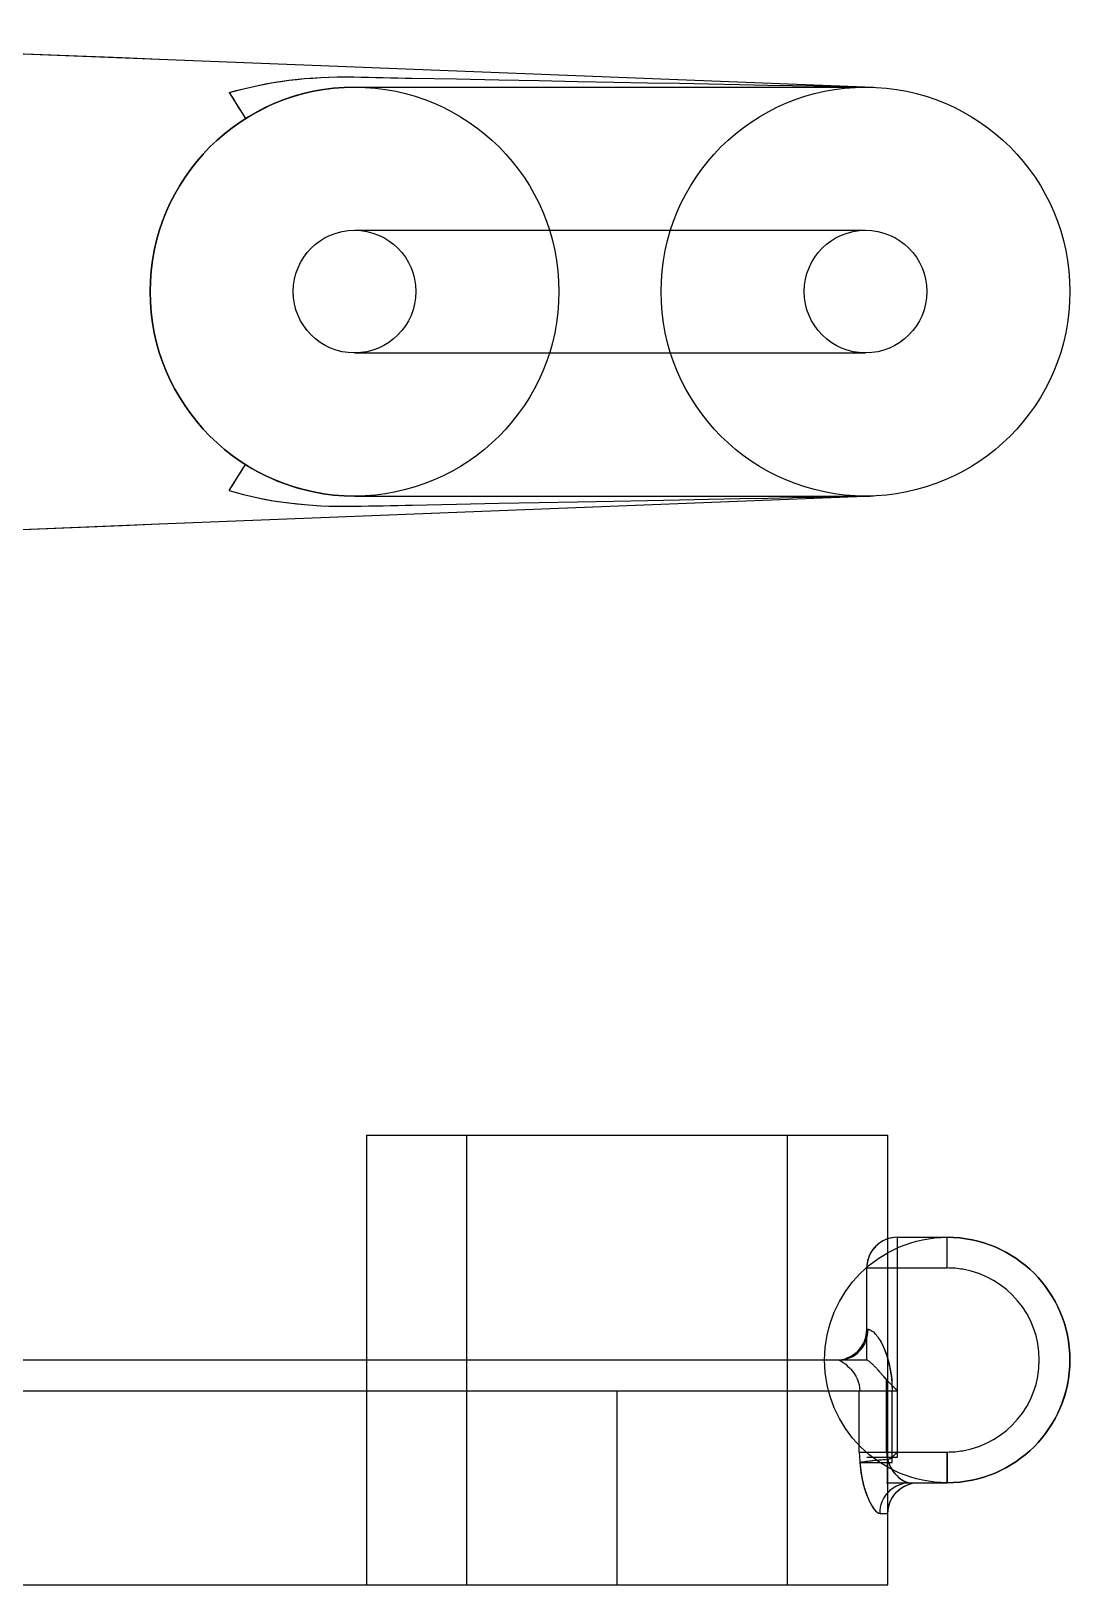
# Model space of a CAD drawing. Header units: millimetres. Extents: x 2 to 310, y 2 to 154.
# Drawn here: x 103.6 to 205.3, y 2 to 154 of the extents above; entities that cross this region are included whole.
import ezdxf

# ---------------------------------------------------------------- set-up
doc = ezdxf.new("R2010")
doc.units = ezdxf.units.MM
doc.layers.add('可见轮廓', color=7, linetype='Continuous')
doc.layers.add('隐藏线', color=5, linetype='Continuous')

msp = doc.modelspace()

# ---------------------------------------------------------------- linework, layer by layer
at = {"layer": '可见轮廓'}
for p, q in [((46.3, 153.98), (112.56, 151.38)), ((112.56, 151.38), (116.19, 151.23)), ((116.19, 151.23), (186.09, 148.48)), ((125.87, 148.67), (127.35, 148.95)), ((127.35, 148.95), (128.87, 149.17)), ((128.87, 149.17), (130.42, 149.33)), ((130.42, 149.33), (132, 149.44)), ((132, 149.44), (133.6, 149.5)), ((133.6, 149.5), (135.22, 149.49)), ((123.04, 147.96), (124.43, 148.34)), ((123.04, 147.96), (124.64, 145.42)), ((124.43, 148.34), (125.87, 148.67)), ((135.3, 148.5), (160.3, 148.5)), ((160.3, 148.5), (185.3, 148.5)), ((185.18, 148.51), (185.3, 148.51)), ((185.3, 148.51), (185.41, 148.51)), ((185.41, 148.51), (185.52, 148.5)), ((185.52, 148.5), (185.63, 148.5)), ((185.63, 148.5), (185.75, 148.5)), ((185.75, 148.5), (185.86, 148.49)), ((185.86, 148.49), (185.97, 148.49)), ((185.97, 148.49), (186.09, 148.48)), ((135.3, 134.5), (160.3, 134.5)), ((160.3, 134.5), (185.3, 134.5)), ((135.3, 122.5), (160.3, 122.5)), ((160.3, 122.5), (185.3, 122.5)), ((123.04, 109.04), (124.64, 111.58)), ((116.19, 105.77), (186.09, 108.52)), ((123.04, 109.04), (124.43, 108.66)), ((124.43, 108.66), (125.87, 108.33)), ((125.87, 108.33), (127.35, 108.05)), ((127.35, 108.05), (128.87, 107.83)), ((135.3, 108.5), (160.3, 108.5)), ((160.3, 108.5), (185.3, 108.5)), ((185.18, 108.49), (185.3, 108.49)), ((185.3, 108.49), (185.41, 108.49)), ((185.41, 108.49), (185.52, 108.5)), ((185.52, 108.5), (185.63, 108.5)), ((185.63, 108.5), (185.75, 108.5)), ((185.75, 108.5), (185.86, 108.51)), ((185.86, 108.51), (185.97, 108.51)), ((185.97, 108.51), (186.09, 108.52)), ((128.87, 107.83), (130.42, 107.67)), ((130.42, 107.67), (132, 107.56)), ((132, 107.56), (133.6, 107.5)), ((133.6, 107.5), (135.22, 107.51)), ((46.3, 103.02), (112.56, 105.62)), ((112.56, 105.62), (116.19, 105.77)), ((136.5, 46), (137.02, 46)), ((136.5, 24), (136.5, 46)), ((136.5, 46), (187.48, 46)), ((136.5, 2), (136.5, 46)), ((137.02, 46), (138.48, 46)), ((138.48, 46), (140.82, 46)), ((140.82, 46), (143.97, 46)), ((143.97, 46), (147.85, 46)), ((146.3, 46), (177.67, 46)), ((146.3, 2), (146.3, 46)), ((147.85, 46), (152.25, 46)), ((152.25, 46), (157.02, 46)), ((157.02, 46), (161.99, 46)), ((161.99, 46), (166.84, 46)), ((166.84, 46), (171.51, 46)), ((171.51, 46), (175.83, 46)), ((175.83, 46), (179.67, 46)), ((177.67, 2), (177.67, 46)), ((179.67, 46), (182.82, 46)), ((182.82, 46), (185.23, 46)), ((185.23, 46), (186.8, 46)), ((186.8, 46), (187.48, 46)), ((187.48, 33), (187.48, 46)), ((187.48, 2), (187.48, 46)), ((188.42, 35.98), (188.42, 36)), ((188.42, 36), (190.86, 36)), ((188.42, 33), (188.42, 36)), ((188.42, 36), (193.3, 36)), ((188.42, 35.94), (188.42, 35.98)), ((188.42, 35.87), (188.42, 35.94)), ((188.42, 35.77), (188.42, 35.87)), ((188.42, 35.64), (188.42, 35.77)), ((188.42, 35.49), (188.42, 35.64)), ((188.42, 35.32), (188.42, 35.49)), ((188.42, 35.12), (188.42, 35.32)), ((188.42, 35.08), (188.42, 35.12)), ((188.42, 35.05), (188.42, 35.08)), ((188.42, 34.97), (188.42, 35.01)), ((188.42, 34.93), (188.42, 34.97)), ((190.86, 36), (193.3, 36)), ((193.3, 35.98), (193.3, 36)), ((193.3, 33), (193.3, 36)), ((193.3, 35.94), (193.3, 35.98)), ((193.3, 35.87), (193.3, 35.94)), ((193.3, 35.77), (193.3, 35.87)), ((193.3, 35.64), (193.3, 35.77)), ((193.3, 35.49), (193.3, 35.64)), ((193.3, 35.32), (193.3, 35.49)), ((193.3, 35.12), (193.3, 35.32)), ((193.3, 34.9), (193.3, 35.12)), ((188.42, 34.85), (188.42, 34.89)), ((188.42, 34.81), (188.42, 34.85)), ((188.42, 34.61), (188.42, 34.81)), ((188.42, 34.4), (188.42, 34.61)), ((188.42, 34.18), (188.42, 34.4)), ((188.42, 33.96), (188.42, 34.18)), ((188.42, 33.72), (188.42, 33.96)), ((188.42, 33.48), (188.42, 33.72)), ((188.42, 33.24), (188.42, 33.48)), ((193.3, 34.67), (193.3, 34.9)), ((193.3, 34.41), (193.3, 34.67)), ((193.3, 34.15), (193.3, 34.41)), ((193.3, 33.87), (193.3, 34.15)), ((193.3, 33.59), (193.3, 33.87)), ((193.3, 33.29), (193.3, 33.59)), ((185.42, 33), (188.42, 33)), ((186.3, 33), (186.52, 33)), ((186.52, 33), (186.75, 33)), ((186.75, 33), (187, 33)), ((187, 33), (187.27, 33)), ((187.27, 33), (187.55, 33)), ((187.55, 33), (187.83, 33)), ((187.83, 33), (188.12, 33)), ((188.12, 33), (188.42, 33)), ((188.42, 33), (188.42, 33.24)), ((188.42, 27), (188.42, 33)), ((188.42, 33), (190.86, 33)), ((188.42, 14.49), (188.42, 33)), ((188.42, 33), (193.3, 33)), ((190.86, 33), (193.3, 33)), ((193.3, 33), (193.3, 33.29)), ((185.42, 27), (185.56, 27)), ((188.42, 24), (188.42, 27)), ((186.99, 25.42), (187.36, 24.49)), ((187.36, 24.49), (187.66, 23.41)), ((91.22, 24), (134.85, 24)), ((134.85, 24), (161.12, 24)), ((146.3, 2), (146.3, 24)), ((177.67, 2), (177.67, 24)), ((182.42, 24), (182.7, 24)), ((185.86, 23.7), (185.91, 23.65)), ((185.91, 23.65), (185.96, 23.6)), ((185.96, 23.6), (186.01, 23.55)), ((186.01, 23.55), (186.07, 23.49)), ((186.07, 23.49), (186.12, 23.44)), ((186.12, 23.44), (186.18, 23.38)), ((186.18, 23.38), (186.24, 23.32)), ((186.24, 23.32), (186.3, 23.26)), ((186.3, 23.26), (186.36, 23.19)), ((186.36, 23.19), (186.42, 23.12)), ((186.42, 23.12), (186.48, 23.06)), ((186.48, 23.06), (186.54, 22.99)), ((186.54, 22.99), (186.6, 22.92)), ((186.6, 22.92), (186.66, 22.84)), ((186.66, 22.84), (186.73, 22.77)), ((187.66, 23.41), (187.85, 22.24)), ((188.42, 21), (188.42, 24)), ((186.73, 22.77), (186.79, 22.7)), ((186.79, 22.7), (186.8, 22.69)), ((186.82, 22.66), (186.84, 22.64)), ((186.84, 22.64), (186.85, 22.63)), ((186.86, 22.62), (186.87, 22.6)), ((186.87, 22.6), (186.88, 22.59)), ((186.88, 22.59), (186.95, 22.52)), ((186.95, 22.52), (187.01, 22.44)), ((187.01, 22.44), (187.07, 22.37)), ((187.07, 22.37), (187.13, 22.3)), ((187.13, 22.3), (187.19, 22.24)), ((187.19, 22.24), (187.25, 22.17)), ((187.25, 22.17), (187.31, 22.11)), ((187.31, 22.11), (187.36, 22.06)), ((187.36, 22.06), (187.43, 21.99)), ((187.36, 21.99), (187.36, 22.06)), ((187.36, 21.93), (187.36, 21.99)), ((187.36, 21.86), (187.36, 21.93)), ((187.36, 21.8), (187.36, 21.86)), ((187.36, 21.73), (187.36, 21.8)), ((187.36, 21.67), (187.36, 21.73)), ((187.36, 21.6), (187.36, 21.67)), ((187.36, 21.54), (187.36, 21.6)), ((187.36, 21.47), (187.36, 21.54)), ((187.36, 21.4), (187.36, 21.47)), ((187.36, 21.34), (187.36, 21.4)), ((187.36, 21.27), (187.36, 21.34)), ((187.43, 21.99), (187.49, 21.93)), ((187.49, 21.93), (187.55, 21.86)), ((187.55, 21.86), (187.62, 21.8)), ((187.62, 21.8), (187.68, 21.73)), ((187.68, 21.73), (187.75, 21.67)), ((187.75, 21.67), (187.82, 21.6)), ((187.82, 21.6), (187.88, 21.54)), ((187.85, 22.24), (187.91, 21)), ((187.88, 21.54), (187.95, 21.47)), ((187.95, 21.47), (188.01, 21.4)), ((188.01, 21.4), (188.08, 21.34)), ((188.08, 21.34), (188.15, 21.27)), ((91.11, 21), (161, 21)), ((161, 21), (162.81, 21)), ((161, 11.5), (161, 21)), ((161, 21), (184.69, 21)), ((161, 2), (161, 21)), ((161, 21), (187.48, 21)), ((162.81, 21), (164.62, 21)), ((164.62, 21), (166.41, 21)), ((166.41, 21), (168.18, 21)), ((168.18, 21), (169.92, 21)), ((169.92, 21), (171.62, 21)), ((171.62, 21), (173.27, 21)), ((173.27, 21), (174.87, 21)), ((174.87, 21), (175.46, 21)), ((175.46, 21), (176.04, 21)), ((176.04, 21), (176.62, 21)), ((176.62, 21), (177.18, 21)), ((177.18, 21), (177.73, 21)), ((177.73, 21), (178.27, 21)), ((178.27, 21), (178.79, 21)), ((178.79, 21), (179.31, 21)), ((179.31, 21), (180.11, 21)), ((180.11, 21), (180.88, 21)), ((180.88, 21), (181.62, 21)), ((181.62, 21), (182.31, 21)), ((182.31, 21), (182.97, 21)), ((182.97, 21), (183.58, 21)), ((183.58, 21), (184.16, 21)), ((184.16, 21), (184.69, 21)), ((184.69, 18), (184.69, 21)), ((184.69, 21), (184.76, 21)), ((184.73, 21), (187.91, 21)), ((184.76, 21), (184.84, 21)), ((184.84, 21), (184.92, 21)), ((184.92, 21), (185, 21)), ((185, 21), (185.1, 21)), ((185.1, 21), (185.19, 21)), ((185.19, 21), (185.3, 21)), ((185.3, 21), (185.4, 21)), ((185.4, 21), (185.45, 21)), ((185.45, 21), (185.5, 21)), ((185.5, 21), (185.54, 21)), ((185.54, 21), (185.59, 21)), ((185.59, 21), (185.64, 21)), ((185.64, 21), (185.69, 21)), ((185.69, 21), (185.75, 21)), ((185.75, 21), (185.8, 21)), ((185.8, 21), (185.87, 21)), ((185.87, 21), (185.94, 21)), ((185.94, 21), (186.02, 21)), ((186.02, 21), (186.09, 21)), ((186.09, 21), (186.17, 21)), ((186.17, 21), (186.24, 21)), ((186.24, 21), (186.32, 21)), ((186.32, 21), (186.4, 21)), ((186.4, 21), (186.46, 21)), ((186.46, 21), (186.52, 21)), ((186.52, 21), (186.57, 21)), ((186.57, 21), (186.63, 21)), ((186.63, 21), (186.69, 21)), ((186.69, 21), (186.75, 21)), ((186.75, 21), (186.81, 21)), ((186.81, 21), (186.87, 21)), ((186.87, 21), (186.93, 21)), ((186.93, 21), (187, 21)), ((187, 21), (187.06, 21)), ((187.06, 21), (187.12, 21)), ((187.12, 21), (187.18, 21)), ((187.18, 21), (187.24, 21)), ((187.24, 21), (187.3, 21)), ((187.3, 21), (187.36, 21)), ((187.36, 21.2), (187.36, 21.27)), ((187.36, 21.13), (187.36, 21.2)), ((187.36, 21.07), (187.36, 21.13)), ((187.36, 21), (187.36, 21.07)), ((187.36, 18), (187.36, 21)), ((187.36, 21), (187.89, 21)), ((187.48, 2), (187.48, 21)), ((187.89, 21), (188.42, 21)), ((187.91, 13.99), (187.91, 21)), ((188.15, 21.27), (188.22, 21.2)), ((188.22, 21.2), (188.28, 21.13)), ((188.28, 21.13), (188.35, 21.07)), ((188.35, 21.07), (188.42, 21)), ((184.69, 15), (184.69, 18)), ((187.36, 15), (187.36, 18)), ((184.69, 15), (184.79, 15)), ((184.73, 13.99), (184.95, 14.03)), ((184.73, 13.99), (187.91, 13.99)), ((184.73, 13.99), (184.86, 12.95)), ((184.79, 15), (184.91, 15)), ((184.91, 15), (185.03, 15)), ((184.95, 14.03), (185.21, 14.07)), ((185.03, 15), (185.16, 15)), ((185.16, 15), (185.31, 15)), ((185.21, 14.07), (185.51, 14.11)), ((185.31, 15), (185.46, 15)), ((185.42, 14.49), (188.42, 14.49)), ((185.46, 15), (185.63, 15)), ((185.51, 14.11), (185.86, 14.15)), ((185.63, 15), (185.8, 15)), ((185.8, 15), (185.98, 15)), ((185.86, 14.15), (186.23, 14.19)), ((185.98, 15), (186.16, 15)), ((186.16, 15), (186.35, 15)), ((186.23, 14.19), (186.62, 14.23)), ((186.35, 15), (186.55, 15)), ((186.55, 15), (186.75, 15)), ((186.62, 14.23), (187.03, 14.26)), ((186.75, 15), (186.95, 15)), ((186.95, 15), (187.16, 15)), ((187.03, 14.26), (187.45, 14.29)), ((187.16, 15), (187.36, 15)), ((187.36, 15), (187.38, 14.7)), ((187.36, 15), (190.33, 15)), ((187.38, 14.7), (187.42, 14.41)), ((187.42, 14.41), (187.5, 14.12)), ((187.45, 15), (193.3, 15)), ((187.45, 12), (187.45, 15)), ((187.45, 14.29), (187.51, 14.3)), ((187.45, 14.29), (187.46, 14.26)), ((187.46, 14.26), (187.46, 14.24)), ((187.46, 14.24), (187.47, 14.21)), ((187.48, 14.16), (187.49, 14.14)), ((187.49, 14.14), (187.5, 14.11)), ((187.5, 14.12), (187.6, 13.84)), ((187.51, 14.3), (187.58, 14.31)), ((187.58, 14.31), (187.64, 14.33)), ((187.6, 13.84), (187.72, 13.57)), ((187.64, 14.33), (187.7, 14.35)), ((187.7, 14.35), (187.76, 14.38)), ((187.76, 14.38), (187.81, 14.41)), ((187.81, 14.41), (187.86, 14.45)), ((187.86, 14.45), (187.91, 14.49)), ((190.33, 15), (193.3, 15)), ((193.3, 14.71), (193.3, 15)), ((193.3, 15), (193.3, 12)), ((193.3, 12), (193.3, 15)), ((193.3, 14.41), (193.3, 14.71)), ((193.3, 14.13), (193.3, 14.41)), ((193.3, 13.85), (193.3, 14.13)), ((193.3, 13.59), (193.3, 13.85)), ((184.86, 12.95), (185.05, 11.98)), ((187.72, 13.57), (187.86, 13.32)), ((187.86, 13.32), (188.02, 13.09)), ((188.02, 13.09), (188.19, 12.88)), ((188.21, 12.86), (188.39, 12.67)), ((188.21, 12.86), (188.21, 12.86)), ((188.39, 12.67), (188.57, 12.49)), ((188.57, 12.49), (188.76, 12.35)), ((188.76, 12.35), (188.95, 12.23)), ((188.95, 12.23), (189.13, 12.13)), ((193.3, 13.33), (193.3, 13.59)), ((193.3, 13.1), (193.3, 13.33)), ((193.3, 12.88), (193.3, 13.1)), ((193.3, 12.68), (193.3, 12.88)), ((193.3, 12.51), (193.3, 12.68)), ((193.3, 12.36), (193.3, 12.51)), ((193.3, 12.23), (193.3, 12.36)), ((193.3, 12.13), (193.3, 12.23)), ((161, 2), (161, 11.5)), ((185.05, 11.98), (185.3, 11.12)), ((185.3, 11.12), (185.58, 10.39)), ((187.06, 10.41), (187.21, 10.67)), ((187.21, 10.67), (187.38, 10.9)), ((187.36, 12), (193.3, 12)), ((187.38, 10.9), (187.57, 11.12)), ((187.48, 2), (187.48, 11.02)), ((187.57, 11.12), (187.78, 11.32)), ((187.71, 10.15), (187.99, 10.67)), ((187.78, 11.32), (188.01, 11.49)), ((187.83, 10.41), (187.99, 10.66)), ((187.99, 10.67), (188.36, 11.12)), ((187.99, 10.66), (188.17, 10.91)), ((188.01, 11.49), (188.26, 11.65)), ((188.17, 10.91), (188.36, 11.12)), ((188.26, 11.65), (188.51, 11.77)), ((188.36, 11.12), (188.82, 11.49)), ((188.36, 11.12), (188.57, 11.31)), ((188.51, 11.77), (188.78, 11.87)), ((188.57, 11.31), (188.82, 11.49)), ((188.78, 11.87), (189.06, 11.94)), ((188.82, 11.49), (189.33, 11.77)), ((188.82, 11.49), (189.07, 11.65)), ((189.06, 11.94), (189.34, 11.99)), ((189.07, 11.65), (189.33, 11.77)), ((189.13, 12.13), (189.3, 12.06)), ((189.3, 12.06), (189.47, 12.01)), ((189.33, 11.77), (189.9, 11.94)), ((189.33, 11.77), (189.61, 11.87)), ((189.34, 11.99), (189.63, 12)), ((189.47, 12.01), (189.63, 12)), ((189.61, 11.87), (189.9, 11.94)), ((189.63, 12), (190.33, 12)), ((189.63, 12), (190.48, 12)), ((189.9, 11.94), (190.48, 12)), ((189.9, 11.94), (190.19, 11.98)), ((190.19, 11.98), (190.48, 12)), ((190.33, 12), (191.46, 12)), ((191.46, 12), (193.3, 12)), ((193.3, 12.06), (193.3, 12.13)), ((193.3, 12.02), (193.3, 12.06)), ((193.3, 12), (193.3, 12.02)), ((186.72, 9), (186.73, 9.29)), ((186.73, 9.29), (186.77, 9.59)), ((186.77, 9.59), (186.84, 9.87)), ((186.84, 9.87), (186.94, 10.15)), ((186.94, 10.15), (187.06, 10.41)), ((187.48, 9), (187.54, 9.58)), ((187.48, 9), (187.5, 9.29)), ((187.5, 9.29), (187.54, 9.58)), ((187.54, 9.58), (187.71, 10.15)), ((187.54, 9.58), (187.61, 9.88)), ((187.61, 9.88), (187.71, 10.15)), ((187.71, 10.15), (187.83, 10.41)), ((186.72, 9), (186.8, 9)), ((186.72, 9), (187.48, 9)), ((186.8, 9), (186.88, 9)), ((186.88, 9), (186.95, 9)), ((186.95, 9), (187.02, 9)), ((187.02, 9), (187.08, 9)), ((187.08, 9), (187.14, 9)), ((187.14, 9), (187.19, 9)), ((187.19, 9), (187.24, 9)), ((187.24, 9), (187.29, 9)), ((187.29, 9), (187.33, 9)), ((187.33, 9), (187.36, 9)), ((187.36, 9), (187.4, 9)), ((187.45, 9), (187.47, 9)), ((187.47, 9), (187.48, 9)), ((187.48, 2), (187.48, 9)), ((94.74, 2), (161, 2)), ((136.5, 2), (137.02, 2)), ((136.5, 2), (187.48, 2)), ((137.02, 2), (138.48, 2)), ((138.48, 2), (140.82, 2)), ((140.82, 2), (143.97, 2)), ((143.97, 2), (147.85, 2)), ((146.3, 2), (177.67, 2)), ((147.85, 2), (152.25, 2)), ((152.25, 2), (157.02, 2)), ((157.02, 2), (161.99, 2)), ((161, 2), (163.5, 2)), ((161, 2), (187.48, 2)), ((161.99, 2), (166.84, 2)), ((163.5, 2), (165.99, 2)), ((165.99, 2), (168.44, 2)), ((166.84, 2), (171.51, 2)), ((168.44, 2), (170.83, 2)), ((170.83, 2), (173.13, 2)), ((171.51, 2), (175.83, 2)), ((173.13, 2), (175.32, 2)), ((175.32, 2), (177.39, 2)), ((175.83, 2), (179.67, 2)), ((177.39, 2), (179.31, 2)), ((179.31, 2), (181.06, 2)), ((179.67, 2), (182.82, 2)), ((181.06, 2), (182.62, 2)), ((182.62, 2), (183.99, 2)), ((182.82, 2), (185.23, 2)), ((183.99, 2), (185.16, 2)), ((185.16, 2), (186.09, 2)), ((185.23, 2), (186.8, 2)), ((186.09, 2), (186.79, 2)), ((186.79, 2), (187.25, 2)), ((186.8, 2), (187.48, 2)), ((187.25, 2), (187.48, 2))]:
    msp.add_line(p, q, dxfattribs=at)
for centre, radius in [((185.3, 128.5), 20), ((135.3, 128.5), 6), ((185.3, 128.5), 6)]:
    msp.add_circle(centre, radius, dxfattribs=at)
for centre, radius, start, end in [((135.3, 128.5), 20, 90, -180), ((135.3, 128.5), 20, -180, -90), ((188.42, 33), 3, 90, 135), ((188.42, 33), 3, 90, 108.2046), ((193.3, 24), 12, 0, 90), ((193.3, 24), 9, 80.2099, 90), ((193.3, 24), 9, 0, 80.2099), ((193.3, 24), 12, -90, 0), ((193.3, 24), 9, -80.2099, 0), ((193.3, 24), 12, -24.6243, 0), ((193.3, 24), 9, -90, -80.2099)]:
    msp.add_arc(centre, radius, start, end, dxfattribs=at)
at = {"layer": '隐藏线'}
for p, q in [((46.3, 153.98), (116.19, 151.23)), ((116.19, 151.23), (186.09, 148.48)), ((126.6, 148.81), (127.35, 148.95)), ((127.35, 148.95), (128.1, 149.06)), ((128.1, 149.06), (128.87, 149.17)), ((128.87, 149.17), (129.64, 149.26)), ((129.64, 149.26), (130.42, 149.33)), ((130.42, 149.33), (131.21, 149.39)), ((131.21, 149.39), (132, 149.44)), ((132, 149.44), (132.8, 149.48)), ((132.8, 149.48), (133.6, 149.5)), ((133.6, 149.5), (134.41, 149.5)), ((134.41, 149.5), (135.22, 149.49)), ((135.22, 149.49), (135.95, 149.48)), ((135.95, 149.48), (136.68, 149.46)), ((136.68, 149.46), (137.4, 149.45)), ((137.4, 149.45), (138.11, 149.44)), ((138.11, 149.44), (138.83, 149.42)), ((138.83, 149.42), (139.53, 149.41)), ((139.53, 149.41), (140.24, 149.39)), ((140.24, 149.39), (140.94, 149.38)), ((140.94, 149.38), (145.27, 149.3)), ((145.27, 149.3), (149.41, 149.21)), ((149.41, 149.21), (153.37, 149.14)), ((153.37, 149.14), (157.12, 149.06)), ((157.12, 149.06), (160.66, 148.99)), ((160.66, 148.99), (163.98, 148.93)), ((123.04, 147.96), (123.73, 148.16)), ((123.04, 147.96), (123.2, 147.71)), ((123.2, 147.71), (123.35, 147.47)), ((123.35, 147.47), (123.51, 147.22)), ((123.73, 148.16), (124.43, 148.34)), ((124.43, 148.34), (125.14, 148.51)), ((125.14, 148.51), (125.87, 148.67)), ((125.87, 148.67), (126.6, 148.81)), ((128.42, 147.28), (129.09, 147.51)), ((129.09, 147.51), (129.75, 147.72)), ((129.75, 147.72), (130.43, 147.9)), ((130.43, 147.9), (131.11, 148.06)), ((131.11, 148.06), (131.8, 148.19)), ((131.8, 148.19), (132.49, 148.3)), ((132.49, 148.3), (133.19, 148.39)), ((133.19, 148.39), (133.89, 148.45)), ((133.89, 148.45), (134.59, 148.49)), ((134.59, 148.49), (135.3, 148.5)), ((135.3, 148.5), (138.81, 148.5)), ((135.3, 148.5), (160.3, 148.5)), ((138.81, 148.5), (142.22, 148.5)), ((142.22, 148.5), (145.52, 148.5)), ((145.52, 148.5), (148.71, 148.5)), ((148.71, 148.5), (151.78, 148.5)), ((151.78, 148.5), (154.74, 148.5)), ((154.74, 148.5), (157.58, 148.5)), ((157.58, 148.5), (160.3, 148.5)), ((160.3, 148.5), (161.64, 148.5)), ((160.3, 148.5), (185.3, 148.5)), ((161.64, 148.5), (162.95, 148.5)), ((162.95, 148.5), (164.22, 148.5)), ((163.98, 148.93), (167.09, 148.87)), ((164.22, 148.5), (165.46, 148.5)), ((165.46, 148.5), (166.67, 148.5)), ((166.67, 148.5), (167.84, 148.5)), ((167.09, 148.87), (169.97, 148.81)), ((167.84, 148.5), (168.98, 148.5)), ((168.98, 148.5), (170.08, 148.5)), ((169.97, 148.81), (173.01, 148.75)), ((170.08, 148.5), (173.12, 148.5)), ((173.01, 148.75), (175.73, 148.7)), ((173.12, 148.5), (175.84, 148.5)), ((175.73, 148.7), (178.14, 148.65)), ((175.84, 148.5), (178.25, 148.5)), ((178.14, 148.65), (180.23, 148.61)), ((178.25, 148.5), (180.34, 148.5)), ((180.23, 148.61), (181.96, 148.57)), ((180.34, 148.5), (182.08, 148.5)), ((181.96, 148.57), (183.37, 148.55)), ((182.08, 148.5), (183.49, 148.5)), ((183.37, 148.55), (184.44, 148.53)), ((183.49, 148.5), (184.56, 148.5)), ((184.44, 148.53), (185.18, 148.51)), ((184.56, 148.5), (185.3, 148.5)), ((185.23, 148.5), (185.24, 148.5)), ((185.23, 148.5), (185.23, 148.5)), ((185.29, 148.5), (185.3, 148.5)), ((185.3, 148.51), (185.35, 148.51)), ((185.35, 148.51), (185.41, 148.51)), ((185.41, 148.51), (185.46, 148.5)), ((185.46, 148.5), (185.52, 148.5)), ((185.52, 148.5), (185.58, 148.5)), ((185.58, 148.5), (185.63, 148.5)), ((185.63, 148.5), (185.69, 148.5)), ((185.64, 148.5), (185.69, 148.5)), ((185.69, 148.5), (185.75, 148.5)), ((185.75, 148.5), (185.8, 148.49)), ((185.8, 148.49), (185.86, 148.49)), ((185.86, 148.49), (185.92, 148.49)), ((185.92, 148.49), (185.97, 148.49)), ((185.97, 148.49), (186.03, 148.49)), ((186.03, 148.49), (186.09, 148.48)), ((123.51, 147.22), (123.65, 146.99)), ((123.65, 146.99), (123.79, 146.76)), ((123.79, 146.76), (123.93, 146.55)), ((123.93, 146.55), (124.06, 146.35)), ((124.06, 146.35), (124.17, 146.17)), ((124.17, 146.17), (124.28, 146)), ((124.28, 146), (124.37, 145.85)), ((125.25, 145.79), (125.86, 146.13)), ((125.86, 146.13), (126.49, 146.45)), ((126.49, 146.45), (127.12, 146.75)), ((127.12, 146.75), (127.77, 147.03)), ((127.77, 147.03), (128.42, 147.28)), ((124.37, 145.85), (124.45, 145.72)), ((124.45, 145.72), (124.52, 145.62)), ((124.52, 145.62), (124.57, 145.53)), ((124.57, 145.53), (124.61, 145.47)), ((124.61, 145.47), (124.63, 145.44)), ((124.63, 145.44), (124.64, 145.42)), ((124.64, 145.42), (125.25, 145.79)), ((135.3, 134.5), (160.3, 134.5)), ((160.3, 134.5), (185.3, 134.5)), ((135.3, 122.5), (160.3, 122.5)), ((160.3, 122.5), (185.3, 122.5)), ((124.17, 110.83), (124.28, 111)), ((124.28, 111), (124.37, 111.15)), ((124.37, 111.15), (124.45, 111.28)), ((124.45, 111.28), (124.52, 111.38)), ((124.52, 111.38), (124.57, 111.47)), ((124.57, 111.47), (124.61, 111.53)), ((124.61, 111.53), (124.63, 111.56)), ((124.63, 111.56), (124.64, 111.58)), ((124.64, 111.58), (125.25, 111.21)), ((125.25, 111.21), (125.86, 110.87)), ((123.2, 109.29), (123.35, 109.53)), ((123.35, 109.53), (123.51, 109.78)), ((123.51, 109.78), (123.65, 110.01)), ((123.65, 110.01), (123.79, 110.24)), ((123.79, 110.24), (123.93, 110.45)), ((123.93, 110.45), (124.06, 110.65)), ((124.06, 110.65), (124.17, 110.83)), ((125.86, 110.87), (126.49, 110.55)), ((126.49, 110.55), (127.13, 110.25)), ((127.13, 110.25), (127.77, 109.97)), ((127.77, 109.97), (128.43, 109.72)), ((128.43, 109.72), (129.09, 109.49)), ((129.09, 109.49), (129.76, 109.28)), ((116.19, 105.77), (186.09, 108.52)), ((123.04, 109.04), (123.2, 109.29)), ((123.04, 109.04), (123.73, 108.84)), ((123.73, 108.84), (124.43, 108.66)), ((124.43, 108.66), (125.14, 108.49)), ((125.14, 108.49), (125.87, 108.33)), ((125.87, 108.33), (126.6, 108.18)), ((126.6, 108.18), (127.35, 108.05)), ((127.35, 108.05), (128.1, 107.94)), ((128.1, 107.94), (128.87, 107.83)), ((129.76, 109.28), (130.43, 109.1)), ((130.43, 109.1), (131.11, 108.94)), ((131.11, 108.94), (131.8, 108.81)), ((131.8, 108.81), (132.49, 108.7)), ((132.49, 108.7), (133.19, 108.61)), ((133.19, 108.61), (133.89, 108.55)), ((133.89, 108.55), (134.59, 108.51)), ((134.59, 108.51), (135.3, 108.5)), ((135.3, 108.5), (138.81, 108.5)), ((135.3, 108.5), (160.3, 108.5)), ((138.81, 108.5), (142.22, 108.5)), ((142.22, 108.5), (145.52, 108.5)), ((145.52, 108.5), (148.71, 108.5)), ((148.71, 108.5), (151.78, 108.5)), ((151.78, 108.5), (154.74, 108.5)), ((153.37, 107.86), (157.12, 107.94)), ((154.74, 108.5), (157.58, 108.5)), ((157.12, 107.94), (160.66, 108.01)), ((157.58, 108.5), (160.3, 108.5)), ((160.3, 108.5), (161.64, 108.5)), ((160.3, 108.5), (185.3, 108.5)), ((160.66, 108.01), (163.98, 108.07)), ((161.64, 108.5), (162.95, 108.5)), ((162.95, 108.5), (164.22, 108.5)), ((163.98, 108.07), (167.09, 108.13)), ((164.22, 108.5), (165.46, 108.5)), ((165.46, 108.5), (166.67, 108.5)), ((166.67, 108.5), (167.84, 108.5)), ((167.09, 108.13), (169.97, 108.19)), ((167.84, 108.5), (168.98, 108.5)), ((168.98, 108.5), (170.08, 108.5)), ((169.97, 108.19), (173.01, 108.25)), ((170.08, 108.5), (173.12, 108.5)), ((173.01, 108.25), (175.73, 108.3)), ((173.12, 108.5), (175.84, 108.5)), ((175.73, 108.3), (178.14, 108.35)), ((175.84, 108.5), (178.25, 108.5)), ((178.14, 108.35), (180.23, 108.39)), ((178.25, 108.5), (180.34, 108.5)), ((180.23, 108.39), (181.96, 108.43)), ((180.34, 108.5), (182.08, 108.5)), ((181.96, 108.43), (183.37, 108.45)), ((182.08, 108.5), (183.49, 108.5)), ((183.37, 108.45), (184.44, 108.47)), ((183.49, 108.5), (184.56, 108.5)), ((184.44, 108.47), (185.18, 108.49)), ((184.56, 108.5), (185.3, 108.5)), ((185.23, 108.5), (185.24, 108.5)), ((185.23, 108.5), (185.23, 108.5)), ((185.29, 108.5), (185.3, 108.5)), ((185.3, 108.5), (185.35, 108.5)), ((185.35, 108.5), (185.4, 108.5)), ((185.4, 108.5), (185.45, 108.5)), ((185.45, 108.5), (185.5, 108.5)), ((185.5, 108.5), (185.55, 108.5)), ((185.55, 108.5), (185.59, 108.5)), ((185.59, 108.5), (185.64, 108.5)), ((185.64, 108.5), (185.69, 108.5)), ((185.69, 108.5), (185.74, 108.5)), ((185.74, 108.5), (185.79, 108.51)), ((185.84, 108.51), (185.89, 108.51)), ((185.89, 108.51), (185.94, 108.51)), ((185.94, 108.51), (185.99, 108.51)), ((185.99, 108.51), (186.04, 108.51)), ((186.04, 108.51), (186.09, 108.52)), ((128.87, 107.83), (129.64, 107.74)), ((129.64, 107.74), (130.42, 107.67)), ((130.42, 107.67), (131.21, 107.61)), ((131.21, 107.61), (132, 107.56)), ((132, 107.56), (132.8, 107.52)), ((132.8, 107.52), (133.6, 107.5)), ((133.6, 107.5), (134.41, 107.5)), ((134.41, 107.5), (135.22, 107.51)), ((135.22, 107.51), (135.95, 107.52)), ((135.95, 107.52), (136.68, 107.54)), ((136.68, 107.54), (137.4, 107.55)), ((137.4, 107.55), (138.11, 107.56)), ((138.11, 107.56), (138.83, 107.58)), ((138.83, 107.58), (139.53, 107.59)), ((139.53, 107.59), (140.24, 107.61)), ((140.24, 107.61), (140.94, 107.62)), ((140.94, 107.62), (145.27, 107.7)), ((145.27, 107.7), (149.41, 107.79)), ((149.41, 107.79), (153.37, 107.86)), ((46.3, 103.02), (116.19, 105.77)), ((136.5, 46), (137.02, 46)), ((137.02, 46), (138.48, 46)), ((138.48, 46), (140.82, 46)), ((140.82, 46), (143.97, 46)), ((143.97, 46), (147.85, 46)), ((146.3, 46), (146.62, 46)), ((146.3, 24), (146.3, 46)), ((146.62, 46), (147.52, 46)), ((147.52, 46), (148.96, 46)), ((147.85, 46), (152.25, 46)), ((148.96, 46), (150.89, 46)), ((150.89, 46), (153.28, 46)), ((152.25, 46), (157.02, 46)), ((153.28, 46), (155.99, 46)), ((155.99, 46), (158.93, 46)), ((157.02, 46), (161.99, 46)), ((158.93, 46), (161.99, 46)), ((161.99, 46), (166.84, 46)), ((161.99, 46), (164.93, 46)), ((164.93, 46), (167.76, 46)), ((166.84, 46), (171.51, 46)), ((167.76, 46), (170.39, 46)), ((170.39, 46), (172.74, 46)), ((171.51, 46), (175.83, 46)), ((172.74, 46), (174.68, 46)), ((174.68, 46), (176.18, 46)), ((175.83, 46), (179.67, 46)), ((176.18, 46), (177.19, 46)), ((177.19, 46), (177.67, 46)), ((177.67, 24), (177.67, 46)), ((177.67, 46), (182.57, 46)), ((179.67, 46), (182.82, 46)), ((182.57, 46), (187.48, 46)), ((182.82, 46), (185.23, 46)), ((185.23, 46), (186.8, 46)), ((186.8, 46), (187.48, 46)), ((187.48, 24), (187.48, 46)), ((188.42, 36), (190.86, 36)), ((188.42, 35.98), (188.42, 36)), ((188.42, 35.94), (188.42, 35.98)), ((188.42, 35.87), (188.42, 35.94)), ((188.42, 35.77), (188.42, 35.87)), ((188.42, 35.64), (188.42, 35.77)), ((188.42, 35.49), (188.42, 35.64)), ((188.42, 35.32), (188.42, 35.49)), ((188.42, 35.12), (188.42, 35.32)), ((188.42, 35.08), (188.42, 35.12)), ((188.42, 35.05), (188.42, 35.08)), ((188.42, 35.01), (188.42, 35.05)), ((188.42, 34.93), (188.42, 34.97)), ((190.86, 36), (191.48, 36)), ((190.86, 36), (193.3, 36)), ((191.48, 36), (193.3, 36)), ((188.42, 34.89), (188.42, 34.93)), ((188.42, 34.81), (188.42, 34.85)), ((188.42, 34.61), (188.42, 34.81)), ((188.42, 34.4), (188.42, 34.61)), ((188.42, 34.18), (188.42, 34.4)), ((188.42, 33.96), (188.42, 34.18)), ((188.42, 33.72), (188.42, 33.96)), ((188.42, 33.48), (188.42, 33.72)), ((188.42, 33.24), (188.42, 33.48)), ((185.42, 30), (185.42, 33)), ((185.42, 33), (185.43, 33)), ((185.42, 28.5), (185.42, 33)), ((185.43, 33), (185.48, 33)), ((185.48, 33), (185.55, 33)), ((185.55, 33), (185.65, 33)), ((185.65, 33), (185.77, 33)), ((185.77, 33), (185.92, 33)), ((185.92, 33), (186.1, 33)), ((186.1, 33), (186.3, 33)), ((186.3, 33), (186.52, 33)), ((186.52, 33), (186.75, 33)), ((186.75, 33), (187, 33)), ((187, 33), (187.27, 33)), ((187.27, 33), (187.55, 33)), ((187.48, 24), (187.48, 33)), ((187.55, 33), (187.83, 33)), ((187.83, 33), (188.12, 33)), ((188.12, 33), (188.42, 33)), ((188.42, 33), (188.42, 33.24)), ((185.42, 27), (185.42, 30)), ((185.42, 27), (185.42, 28.5)), ((185.42, 24), (185.42, 28.5)), ((185.22, 25.59), (185.34, 25.85)), ((185.34, 25.85), (185.44, 26.13)), ((185.42, 24), (185.42, 27)), ((185.44, 26.13), (185.5, 26.41)), ((185.5, 26.41), (185.54, 26.71)), ((185.54, 26.71), (185.56, 27)), ((185.56, 27), (185.62, 26.99)), ((185.62, 26.99), (185.69, 26.98)), ((185.69, 26.98), (185.77, 26.95)), ((185.77, 26.95), (185.86, 26.9)), ((185.86, 26.9), (185.96, 26.83)), ((185.96, 26.83), (186.07, 26.75)), ((186.07, 26.75), (186.18, 26.64)), ((186.18, 26.64), (186.3, 26.52)), ((186.3, 26.52), (186.38, 26.41)), ((186.38, 26.41), (186.47, 26.3)), ((186.47, 26.3), (186.55, 26.18)), ((186.55, 26.18), (186.64, 26.04)), ((186.64, 26.04), (186.73, 25.9)), ((186.73, 25.9), (186.82, 25.75)), ((183.79, 24.23), (184.05, 24.35)), ((184.05, 24.35), (184.29, 24.51)), ((184.29, 24.51), (184.51, 24.68)), ((184.51, 24.68), (184.72, 24.88)), ((184.72, 24.88), (184.91, 25.1)), ((184.91, 25.1), (185.08, 25.33)), ((185.08, 25.33), (185.22, 25.59)), ((186.82, 25.75), (186.9, 25.59)), ((186.9, 25.59), (186.99, 25.42)), ((186.99, 25.42), (187.07, 25.24)), ((187.07, 25.24), (187.15, 25.04)), ((187.15, 25.04), (187.23, 24.85)), ((187.23, 24.85), (187.31, 24.64)), ((187.31, 24.64), (187.38, 24.43)), ((187.38, 24.43), (187.45, 24.21)), ((91.22, 24), (134.85, 24)), ((134.85, 24), (161.12, 24)), ((136.5, 2), (136.5, 24)), ((146.3, 24), (146.98, 24)), ((146.3, 13), (146.3, 24)), ((146.3, 2), (146.3, 24)), ((146.98, 24), (148.77, 24)), ((148.77, 24), (151.55, 24)), ((151.55, 24), (155.16, 24)), ((155.16, 24), (159.33, 24)), ((159.33, 24), (163.69, 24)), ((161.12, 24), (162.81, 24)), ((161.12, 24), (162.71, 24)), ((162.71, 24), (164.31, 24)), ((162.81, 24), (164.51, 24)), ((163.69, 24), (167.93, 24)), ((164.31, 24), (165.89, 24)), ((164.51, 24), (166.18, 24)), ((165.89, 24), (167.45, 24)), ((166.18, 24), (167.84, 24)), ((167.45, 24), (168.99, 24)), ((167.84, 24), (169.46, 24)), ((167.93, 24), (171.68, 24)), ((168.99, 24), (170.49, 24)), ((169.46, 24), (171.04, 24)), ((170.49, 24), (171.94, 24)), ((171.04, 24), (172.57, 24)), ((171.68, 24), (174.67, 24)), ((171.94, 24), (173.35, 24)), ((172.57, 24), (174.04, 24)), ((173.35, 24), (174.7, 24)), ((174.04, 24), (175.43, 24)), ((174.67, 24), (176.71, 24)), ((174.7, 24), (175.99, 24)), ((175.43, 24), (176.75, 24)), ((175.99, 24), (177.2, 24)), ((176.71, 24), (177.67, 24)), ((176.75, 24), (177.99, 24)), ((177.2, 24), (178.34, 24)), ((177.67, 24), (185.42, 24)), ((177.67, 24), (182.42, 24)), ((177.67, 19), (177.67, 24)), ((177.67, 2), (177.67, 24)), ((177.99, 24), (179.14, 24)), ((178.34, 24), (179.4, 24)), ((179.14, 24), (180.19, 24)), ((179.4, 24), (180.36, 24)), ((180.19, 24), (181.13, 24)), ((180.36, 24), (181.24, 24)), ((181.13, 24), (181.97, 24)), ((181.24, 24), (182.02, 24)), ((181.97, 24), (182.7, 24)), ((182.02, 24), (182.16, 24)), ((182.16, 24), (182.31, 24)), ((182.31, 24), (182.47, 24)), ((182.45, 24), (182.46, 24)), ((182.46, 24), (182.47, 24)), ((182.53, 24), (182.55, 24)), ((182.55, 24), (182.58, 24)), ((182.6, 24), (182.63, 24)), ((182.63, 24), (182.67, 24)), ((182.65, 24), (182.83, 24)), ((182.7, 24), (182.98, 24.01)), ((182.7, 24), (182.72, 23.99)), ((182.72, 23.99), (182.78, 23.96)), ((182.78, 23.96), (182.88, 23.91)), ((182.83, 24), (183.02, 24)), ((182.88, 23.91), (183.01, 23.83)), ((182.98, 24.01), (183.26, 24.06)), ((183.01, 23.83), (183.17, 23.72)), ((183.02, 24), (183.23, 24)), ((183.17, 23.72), (183.36, 23.58)), ((183.23, 24), (183.44, 24)), ((183.26, 24.06), (183.53, 24.13)), ((183.36, 23.58), (183.55, 23.41)), ((183.44, 24), (183.67, 24)), ((183.53, 24.13), (183.79, 24.23)), ((183.55, 23.41), (183.75, 23.21)), ((183.67, 24), (183.9, 24)), ((183.75, 23.21), (183.76, 23.2)), ((183.79, 23.17), (183.8, 23.16)), ((183.8, 23.16), (183.81, 23.14)), ((183.82, 23.13), (183.84, 23.12)), ((183.84, 23.12), (184.02, 22.9)), ((183.9, 24), (184.14, 24)), ((184.02, 22.9), (184.19, 22.67)), ((184.14, 24), (184.38, 24)), ((184.38, 24), (184.64, 24)), ((184.64, 24), (184.9, 24)), ((184.9, 24), (185.16, 24)), ((185.16, 24), (185.43, 24)), ((185.43, 24), (185.43, 24)), ((185.46, 24), (185.49, 23.98)), ((185.49, 23.98), (185.53, 23.96)), ((185.53, 23.96), (185.58, 23.92)), ((185.58, 23.92), (185.64, 23.88)), ((185.64, 23.88), (185.71, 23.83)), ((185.71, 23.83), (185.78, 23.77)), ((185.78, 23.77), (185.86, 23.7)), ((187.45, 24.21), (187.52, 23.98)), ((187.48, 11.02), (187.48, 24)), ((187.48, 2), (187.48, 24)), ((187.52, 23.98), (187.58, 23.75)), ((187.58, 23.75), (187.65, 23.43)), ((187.65, 23.43), (187.72, 23.1)), ((187.72, 23.1), (187.78, 22.76)), ((184.19, 22.67), (184.34, 22.41)), ((184.34, 22.41), (184.48, 22.15)), ((184.48, 22.15), (184.59, 21.87)), ((184.59, 21.87), (184.67, 21.59)), ((184.67, 21.59), (184.72, 21.29)), ((184.72, 21.29), (184.73, 21)), ((187.78, 22.76), (187.83, 22.42)), ((187.83, 22.42), (187.86, 22.07)), ((187.86, 22.07), (187.89, 21.71)), ((187.89, 21.71), (187.91, 21.36)), ((187.91, 21.36), (187.91, 21)), ((177.67, 13), (177.67, 19)), ((184.69, 15), (184.7, 14.53)), ((184.7, 14.53), (184.73, 14.06)), ((184.73, 14.06), (184.77, 13.6)), ((184.73, 13.99), (184.83, 14.01)), ((184.73, 13.99), (184.76, 13.65)), ((184.83, 14.01), (184.95, 14.03)), ((184.95, 14.03), (185.07, 14.05)), ((185.07, 14.05), (185.21, 14.07)), ((185.21, 14.07), (185.35, 14.09)), ((185.35, 14.09), (185.51, 14.11)), ((185.51, 14.11), (185.68, 14.13)), ((185.68, 14.13), (185.85, 14.15)), ((185.85, 14.15), (185.87, 14.15)), ((185.87, 14.15), (185.9, 14.16)), ((185.95, 14.16), (185.98, 14.17)), ((185.98, 14.17), (186.01, 14.17)), ((186.03, 14.17), (186.06, 14.17)), ((186.06, 14.17), (186.22, 14.19)), ((186.22, 14.19), (186.39, 14.21)), ((186.39, 14.21), (186.56, 14.22)), ((186.56, 14.22), (186.74, 14.24)), ((186.74, 14.24), (186.91, 14.25)), ((186.91, 14.25), (187.09, 14.27)), ((187.09, 14.27), (187.27, 14.28)), ((187.27, 14.28), (187.45, 14.29)), ((187.45, 14.29), (187.51, 14.3)), ((187.45, 14.29), (187.46, 14.26)), ((187.46, 14.26), (187.46, 14.24)), ((187.46, 14.24), (187.47, 14.21)), ((187.48, 14.16), (187.49, 14.14)), ((187.49, 14.14), (187.5, 14.11)), ((187.51, 14.3), (187.58, 14.31)), ((187.51, 14.09), (187.57, 13.92)), ((187.57, 13.92), (187.63, 13.75)), ((187.58, 14.31), (187.64, 14.33)), ((187.63, 13.75), (187.71, 13.59)), ((187.64, 14.33), (187.7, 14.35)), ((187.7, 14.35), (187.76, 14.38)), ((187.76, 14.38), (187.81, 14.41)), ((187.81, 14.41), (187.86, 14.45)), ((187.86, 14.45), (187.91, 14.49)), ((187.91, 14.49), (187.97, 14.56)), ((187.97, 14.56), (188.04, 14.62)), ((188.04, 14.62), (188.1, 14.68)), ((188.1, 14.68), (188.16, 14.75)), ((188.16, 14.75), (188.23, 14.81)), ((188.23, 14.81), (188.29, 14.87)), ((188.29, 14.87), (188.35, 14.94)), ((188.35, 14.94), (188.42, 15)), ((146.3, 2), (146.3, 13)), ((177.67, 2), (177.67, 13)), ((184.76, 13.65), (184.8, 13.32)), ((184.77, 13.6), (184.83, 13.15)), ((184.8, 13.32), (184.85, 12.99)), ((184.83, 13.15), (184.9, 12.71)), ((184.85, 12.99), (184.9, 12.68)), ((184.9, 12.71), (184.98, 12.29)), ((184.9, 12.68), (184.96, 12.37)), ((184.96, 12.37), (185.03, 12.07)), ((184.98, 12.29), (185.08, 11.88)), ((187.71, 13.59), (187.8, 13.43)), ((187.8, 13.43), (187.89, 13.29)), ((187.89, 13.29), (187.98, 13.14)), ((187.98, 13.14), (188.08, 13.01)), ((188.08, 13.01), (188.19, 12.88)), ((188.19, 12.88), (188.21, 12.86)), ((188.21, 12.86), (188.23, 12.83)), ((188.23, 12.83), (188.25, 12.81)), ((188.25, 12.81), (188.27, 12.78)), ((188.27, 12.78), (188.29, 12.76)), ((188.29, 12.76), (188.32, 12.74)), ((188.32, 12.74), (188.34, 12.72)), ((188.36, 12.7), (188.52, 12.54)), ((188.52, 12.54), (188.69, 12.4)), ((188.69, 12.4), (188.86, 12.28)), ((188.86, 12.28), (189.02, 12.18)), ((189.02, 12.18), (189.18, 12.1)), ((185.03, 12.07), (185.1, 11.78)), ((185.08, 11.88), (185.18, 11.5)), ((185.1, 11.78), (185.18, 11.5)), ((185.18, 11.5), (185.21, 11.4)), ((185.18, 11.5), (185.23, 11.35)), ((185.21, 11.4), (185.25, 11.29)), ((185.25, 11.29), (185.28, 11.19)), ((185.28, 11.19), (185.31, 11.09)), ((185.31, 11.09), (185.35, 11)), ((185.32, 11.05), (185.37, 10.91)), ((185.35, 11), (185.38, 10.9)), ((185.38, 10.9), (185.41, 10.81)), ((185.41, 10.81), (185.45, 10.72)), ((185.43, 10.77), (185.48, 10.64)), ((185.45, 10.72), (185.61, 10.33)), ((185.48, 10.64), (185.53, 10.51)), ((187.06, 10.41), (187.21, 10.67)), ((187.21, 10.67), (187.38, 10.9)), ((187.38, 10.9), (187.57, 11.12)), ((187.57, 11.12), (187.78, 11.32)), ((187.78, 11.32), (188.01, 11.49)), ((187.83, 10.41), (187.99, 10.66)), ((187.99, 10.66), (188.17, 10.91)), ((188.01, 11.49), (188.26, 11.65)), ((188.17, 10.91), (188.36, 11.12)), ((188.26, 11.65), (188.51, 11.77)), ((188.36, 11.12), (188.57, 11.31)), ((188.51, 11.77), (188.78, 11.87)), ((188.57, 11.31), (188.82, 11.49)), ((188.78, 11.87), (189.06, 11.94)), ((188.82, 11.49), (189.07, 11.65)), ((189.06, 11.94), (189.34, 11.99)), ((189.07, 11.65), (189.33, 11.77)), ((189.18, 12.1), (189.34, 12.05)), ((189.33, 11.77), (189.61, 11.87)), ((189.34, 12.05), (189.49, 12.01)), ((189.34, 11.99), (189.63, 12)), ((189.49, 12.01), (189.63, 12)), ((189.61, 11.87), (189.9, 11.94)), ((189.63, 12), (189.72, 12)), ((189.63, 12), (190.38, 12)), ((189.72, 12), (189.8, 12)), ((189.8, 12), (189.88, 12)), ((189.88, 12), (189.96, 12)), ((189.9, 11.94), (190.19, 11.98)), ((189.96, 12), (190.03, 12)), ((190.03, 12), (190.1, 12)), ((190.1, 12), (190.16, 12)), ((190.16, 12), (190.21, 12)), ((190.19, 11.98), (190.48, 12)), ((190.22, 12), (190.27, 12)), ((190.22, 12), (190.22, 12)), ((190.31, 12), (190.35, 12)), ((190.35, 12), (190.39, 12)), ((190.38, 12), (191.46, 12)), ((190.42, 12), (190.45, 12)), ((190.45, 12), (190.47, 12)), ((190.47, 12), (190.48, 12)), ((190.48, 12), (191.46, 12)), ((191.46, 12), (191.48, 12)), ((191.48, 12), (193.3, 12)), ((185.53, 10.51), (185.58, 10.39)), ((185.58, 10.39), (185.73, 10.08)), ((185.61, 10.33), (185.78, 9.99)), ((185.73, 10.08), (185.88, 9.8)), ((185.78, 9.99), (185.94, 9.69)), ((185.88, 9.8), (186.03, 9.56)), ((185.94, 9.69), (186.11, 9.45)), ((186.03, 9.56), (186.18, 9.36)), ((186.11, 9.45), (186.27, 9.26)), ((186.18, 9.36), (186.32, 9.21)), ((186.27, 9.26), (186.43, 9.12)), ((186.32, 9.21), (186.46, 9.09)), ((186.72, 9), (186.73, 9.29)), ((186.73, 9.29), (186.77, 9.59)), ((186.77, 9.59), (186.84, 9.87)), ((186.84, 9.87), (186.94, 10.15)), ((186.94, 10.15), (187.06, 10.41)), ((187.48, 9), (187.5, 9.29)), ((187.5, 9.29), (187.54, 9.58)), ((187.54, 9.58), (187.61, 9.88)), ((187.61, 9.88), (187.71, 10.15)), ((187.71, 10.15), (187.83, 10.41)), ((186.43, 9.12), (186.58, 9.03)), ((186.46, 9.09), (186.59, 9.02)), ((186.58, 9.03), (186.72, 9)), ((187.48, 2), (187.48, 9)), ((94.74, 2), (161, 2)), ((136.5, 2), (137.02, 2)), ((137.02, 2), (138.48, 2)), ((138.48, 2), (140.82, 2)), ((140.82, 2), (143.97, 2)), ((143.97, 2), (147.85, 2)), ((146.3, 2), (146.98, 2)), ((146.3, 2), (146.62, 2)), ((146.62, 2), (147.52, 2)), ((146.98, 2), (148.77, 2)), ((147.52, 2), (148.96, 2)), ((147.85, 2), (152.25, 2)), ((148.77, 2), (151.55, 2)), ((148.96, 2), (150.89, 2)), ((150.89, 2), (153.28, 2)), ((151.55, 2), (155.16, 2)), ((152.25, 2), (157.02, 2)), ((153.28, 2), (155.99, 2)), ((155.16, 2), (159.33, 2)), ((155.99, 2), (158.93, 2)), ((157.02, 2), (161.99, 2)), ((158.93, 2), (161.99, 2)), ((159.33, 2), (163.69, 2)), ((161, 2), (163.5, 2)), ((161.99, 2), (166.84, 2)), ((161.99, 2), (164.93, 2)), ((163.5, 2), (165.99, 2)), ((163.69, 2), (167.93, 2)), ((164.93, 2), (167.76, 2)), ((165.99, 2), (168.44, 2)), ((166.84, 2), (171.51, 2)), ((167.76, 2), (170.39, 2)), ((167.93, 2), (171.68, 2)), ((168.44, 2), (170.83, 2)), ((170.39, 2), (172.74, 2)), ((170.83, 2), (173.13, 2)), ((171.51, 2), (175.83, 2)), ((171.68, 2), (174.67, 2)), ((172.74, 2), (174.68, 2)), ((173.13, 2), (175.32, 2)), ((174.67, 2), (176.71, 2)), ((174.68, 2), (176.18, 2)), ((175.32, 2), (177.39, 2)), ((175.83, 2), (179.67, 2)), ((176.18, 2), (177.19, 2)), ((176.71, 2), (177.67, 2)), ((177.19, 2), (177.67, 2)), ((177.39, 2), (179.31, 2)), ((177.67, 2), (187.48, 2)), ((177.67, 2), (182.57, 2)), ((179.31, 2), (181.06, 2)), ((179.67, 2), (182.82, 2)), ((181.06, 2), (182.62, 2)), ((182.57, 2), (187.48, 2)), ((182.62, 2), (183.99, 2)), ((182.82, 2), (185.23, 2)), ((183.99, 2), (185.16, 2)), ((185.16, 2), (186.09, 2)), ((185.23, 2), (186.8, 2)), ((186.09, 2), (186.79, 2)), ((186.79, 2), (187.25, 2)), ((186.8, 2), (187.48, 2)), ((187.25, 2), (187.48, 2))]:
    msp.add_line(p, q, dxfattribs=at)
for centre, radius in [((135.3, 128.5), 20), ((185.3, 128.5), 20), ((135.3, 128.5), 6), ((185.3, 128.5), 6), ((193.3, 24), 12)]:
    msp.add_circle(centre, radius, dxfattribs=at)
for centre, start, end in [((188.42, 33), 135, 180), ((188.42, 33), 135, -180), ((188.42, 33), 135, 142.7786), ((188.42, 33), 135, 142.7786), ((188.42, 33), 90, 135), ((188.42, 33), 90, 135), ((188.42, 33), 108.2046, 135), ((188.42, 33), 142.7786, 180), ((188.42, 33), 142.7786, 180), ((182.42, 27), -45, 0), ((182.42, 27), -45, 0), ((182.42, 27), -90, -45), ((182.42, 27), -90, -45)]:
    msp.add_arc(centre, 3, start, end, dxfattribs=at)

doc.saveas('drawing.dxf')
